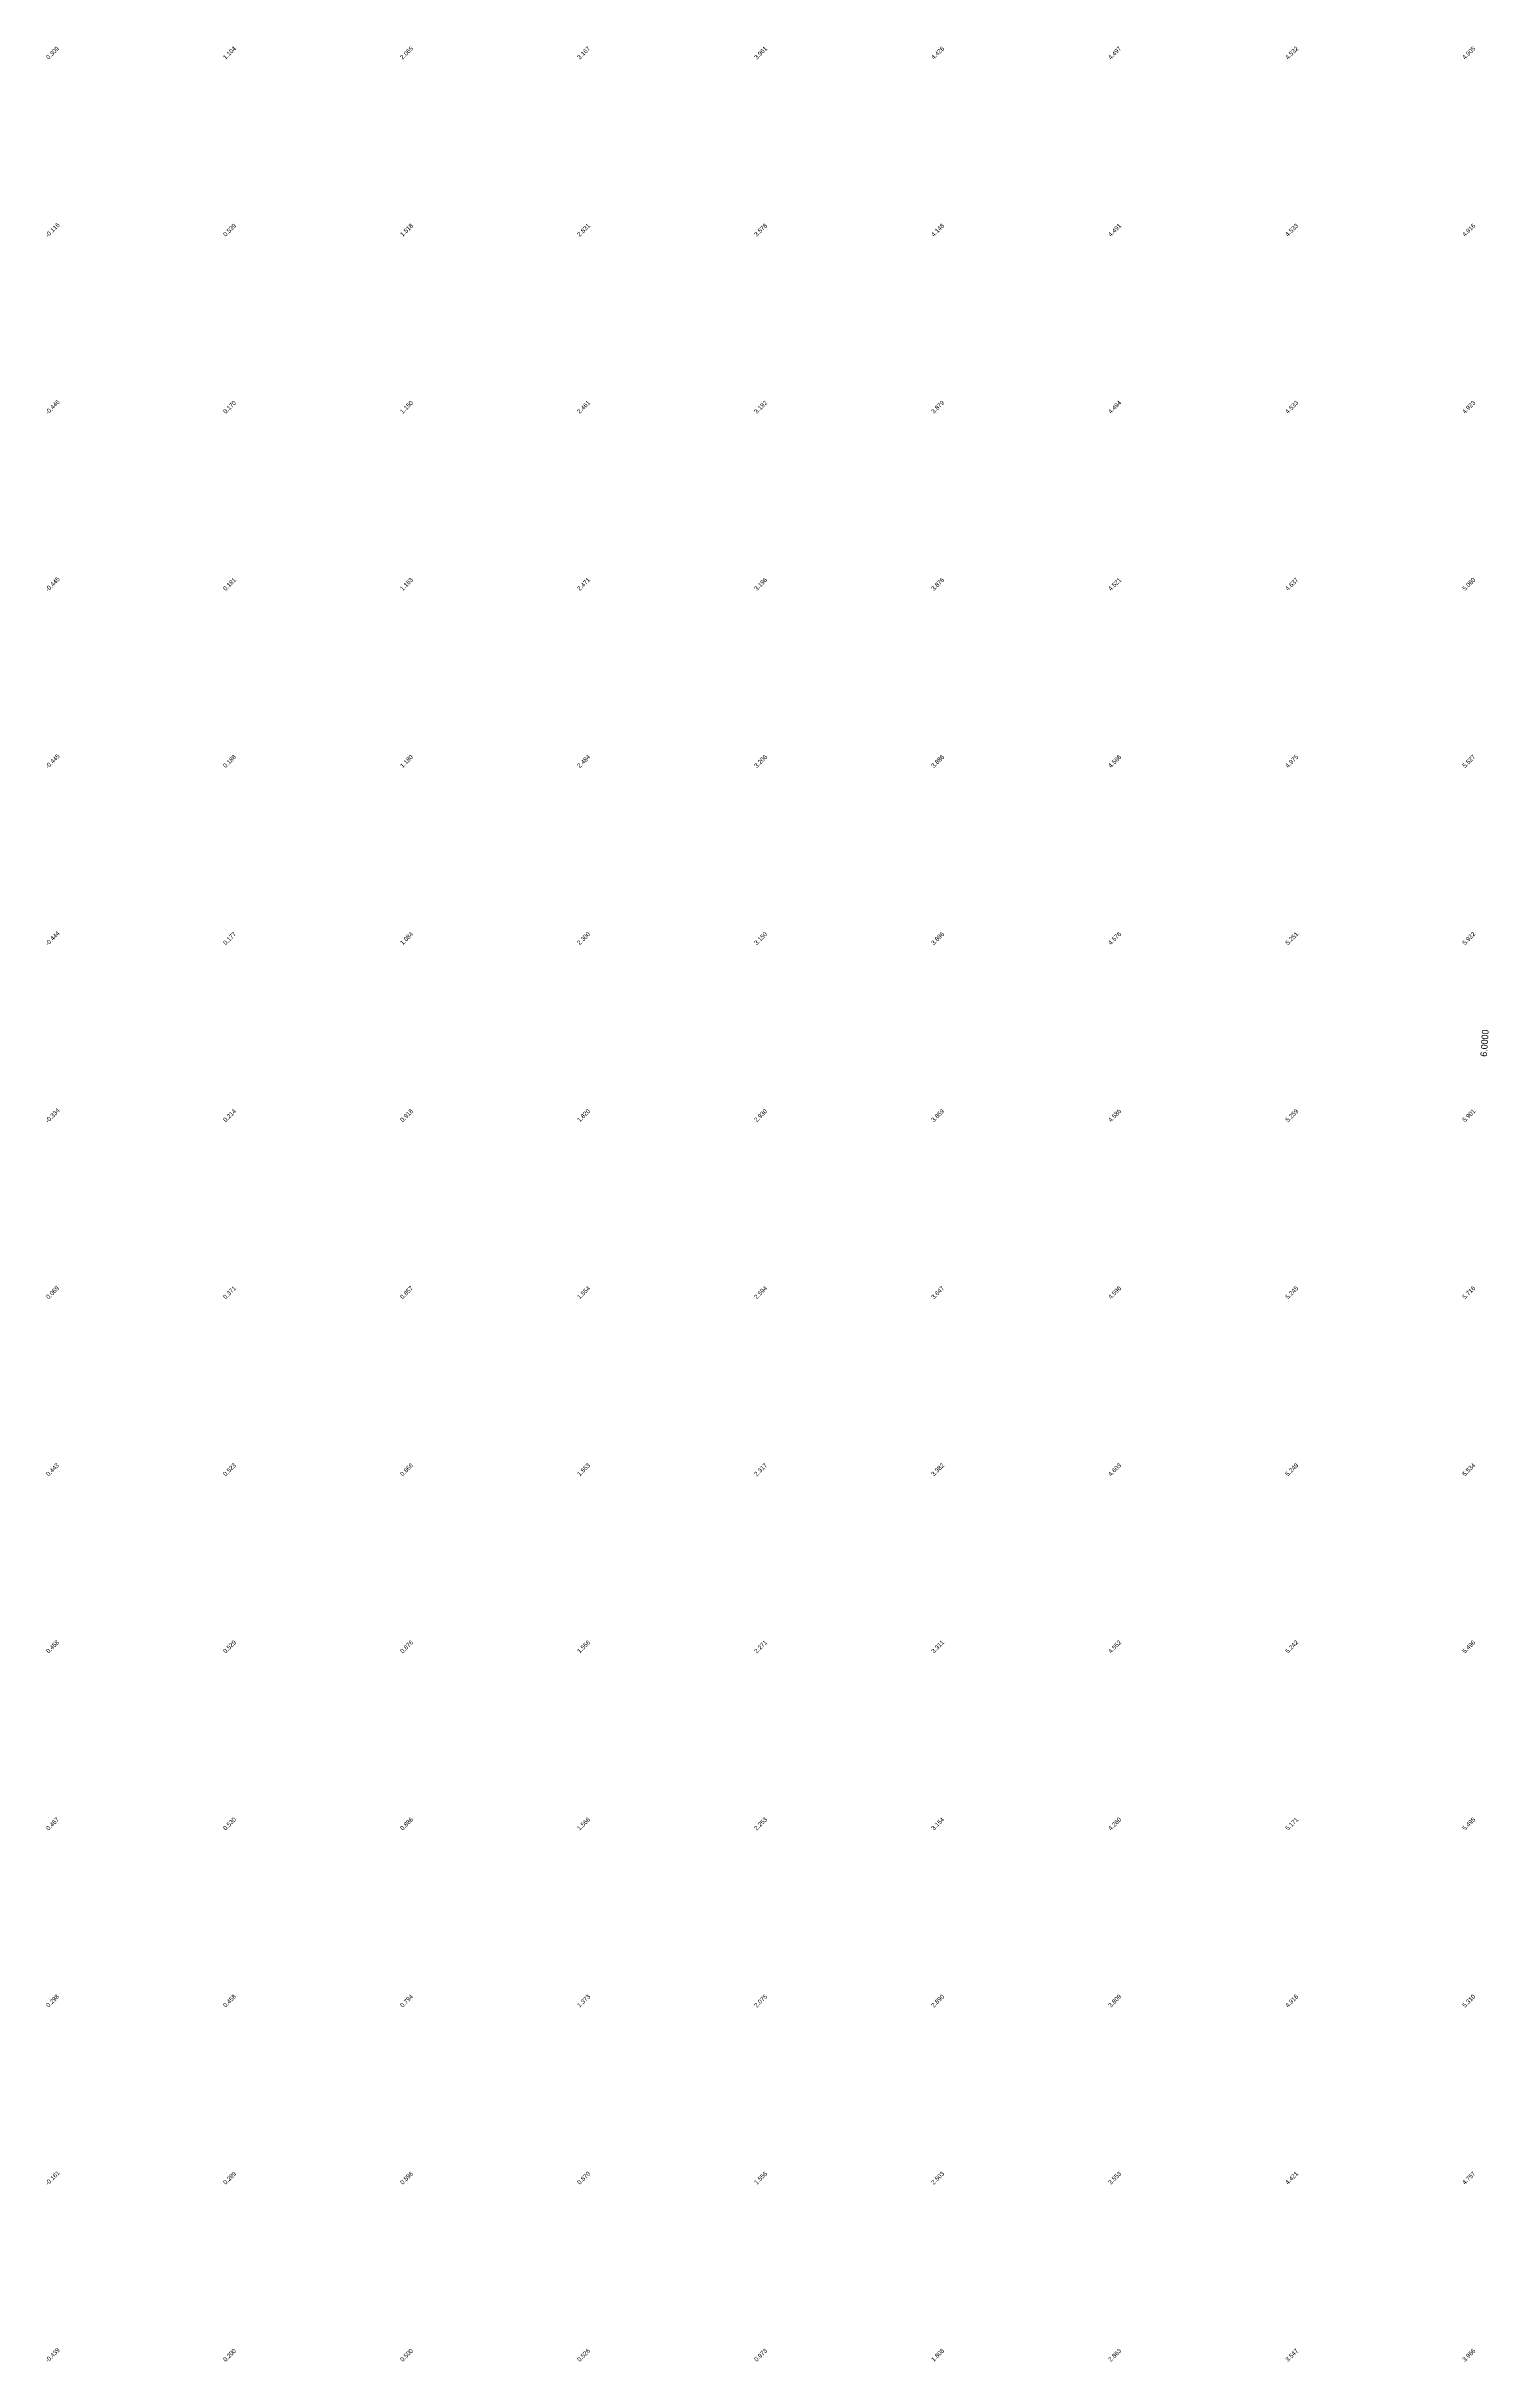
# Model space of a CAD drawing. Header units: metres. Extents: x 286386 to 287779, y 2079267 to 2080589.
# Drawn here: x 286739.3 to 286902.2, y 2079759.3 to 2080020.7 of the extents above; entities that cross this region are included whole.
import ezdxf
from ezdxf.enums import TextEntityAlignment as Align

# ---------------------------------------------------------------- set-up
doc = ezdxf.new("R2010")
doc.units = ezdxf.units.M
doc.header["$MEASUREMENT"] = 0
doc.layers.add('ESContAnn', color=231, linetype='Continuous')
doc.layers.add('ESElevation', color=150, linetype='Continuous')

msp = doc.modelspace()

# ---------------------------------------------------------------- texts
at = {"layer": 'ESContAnn'}
msp.add_text('6.0000', height=0.75, rotation=86.2483, dxfattribs=at).set_placement((286901.77, 2079908.17), align=Align.MIDDLE_CENTER)
at = {"layer": 'ESElevation'}
for s, p in [('0.309', (286740, 2080020)), ('1.104', (286760, 2080020)), ('2.065', (286780, 2080020)), ('3.167', (286800, 2080020)), ('3.961', (286820, 2080020)), ('4.426', (286840, 2080020)), ('4.497', (286860, 2080020)), ('4.532', (286880, 2080020)), ('4.905', (286900, 2080020)), ('-0.116', (286740, 2080000)), ('0.539', (286760, 2080000)), ('1.518', (286780, 2080000)), ('2.831', (286800, 2080000)), ('3.578', (286820, 2080000)), ('4.148', (286840, 2080000)), ('4.491', (286860, 2080000)), ('4.533', (286880, 2080000)), ('4.916', (286900, 2080000)), ('-0.446', (286740, 2079980)), ('0.170', (286760, 2079980)), ('1.150', (286780, 2079980)), ('2.461', (286800, 2079980)), ('3.192', (286820, 2079980)), ('3.879', (286840, 2079980)), ('4.494', (286860, 2079980)), ('4.533', (286880, 2079980)), ('4.923', (286900, 2079980)), ('-0.445', (286740, 2079960)), ('0.181', (286760, 2079960)), ('1.163', (286780, 2079960)), ('2.471', (286800, 2079960)), ('3.196', (286820, 2079960)), ('3.876', (286840, 2079960)), ('4.521', (286860, 2079960)), ('4.637', (286880, 2079960)), ('5.060', (286900, 2079960)), ('-0.445', (286740, 2079940)), ('0.188', (286760, 2079940)), ('1.180', (286780, 2079940)), ('2.484', (286800, 2079940)), ('3.206', (286820, 2079940)), ('3.886', (286840, 2079940)), ('4.566', (286860, 2079940)), ('4.975', (286880, 2079940)), ('5.527', (286900, 2079940)), ('-0.444', (286740, 2079920)), ('0.177', (286760, 2079920)), ('1.084', (286780, 2079920)), ('2.300', (286800, 2079920)), ('3.150', (286820, 2079920)), ('3.896', (286840, 2079920)), ('4.576', (286860, 2079920)), ('5.251', (286880, 2079920)), ('5.922', (286900, 2079920)), ('-0.334', (286740, 2079900)), ('0.214', (286760, 2079900)), ('0.918', (286780, 2079900)), ('1.820', (286800, 2079900)), ('2.930', (286820, 2079900)), ('3.859', (286840, 2079900)), ('4.586', (286860, 2079900)), ('5.259', (286880, 2079900)), ('5.901', (286900, 2079900)), ('0.069', (286740, 2079880)), ('0.371', (286760, 2079880)), ('0.857', (286780, 2079880)), ('1.554', (286800, 2079880)), ('2.594', (286820, 2079880)), ('3.647', (286840, 2079880)), ('4.596', (286860, 2079880)), ('5.245', (286880, 2079880)), ('5.716', (286900, 2079880)), ('0.443', (286740, 2079860)), ('0.523', (286760, 2079860)), ('0.866', (286780, 2079860)), ('1.553', (286800, 2079860)), ('2.317', (286820, 2079860)), ('3.382', (286840, 2079860)), ('4.603', (286860, 2079860)), ('5.249', (286880, 2079860)), ('5.534', (286900, 2079860)), ('0.458', (286740, 2079840)), ('0.529', (286760, 2079840)), ('0.876', (286780, 2079840)), ('1.556', (286800, 2079840)), ('2.271', (286820, 2079840)), ('3.311', (286840, 2079840)), ('4.552', (286860, 2079840)), ('5.242', (286880, 2079840)), ('5.496', (286900, 2079840)), ('0.467', (286740, 2079820)), ('0.530', (286760, 2079820)), ('0.886', (286780, 2079820)), ('1.566', (286800, 2079820)), ('2.253', (286820, 2079820)), ('3.154', (286840, 2079820)), ('4.260', (286860, 2079820)), ('5.171', (286880, 2079820)), ('5.495', (286900, 2079820)), ('0.794', (286780, 2079800)), ('2.075', (286820, 2079800)), ('4.916', (286880, 2079800)), ('0.298', (286740, 2079800)), ('0.458', (286760, 2079800)), ('1.373', (286800, 2079800)), ('2.890', (286840, 2079800)), ('3.809', (286860, 2079800)), ('5.310', (286900, 2079800)), ('-0.161', (286740, 2079780)), ('0.289', (286760, 2079780)), ('0.596', (286780, 2079780)), ('0.870', (286800, 2079780)), ('1.556', (286820, 2079780)), ('2.503', (286840, 2079780)), ('3.553', (286860, 2079780)), ('4.421', (286880, 2079780)), ('4.757', (286900, 2079780)), ('-0.439', (286740, 2079760)), ('0.200', (286760, 2079760)), ('0.500', (286780, 2079760)), ('0.526', (286800, 2079760)), ('0.973', (286820, 2079760)), ('1.808', (286840, 2079760)), ('2.863', (286860, 2079760)), ('3.547', (286880, 2079760)), ('3.966', (286900, 2079760))]:
    msp.add_text(s, height=0.5, rotation=45, dxfattribs=at).set_placement(p, align=Align.MIDDLE_CENTER)

doc.saveas('drawing.dxf')
